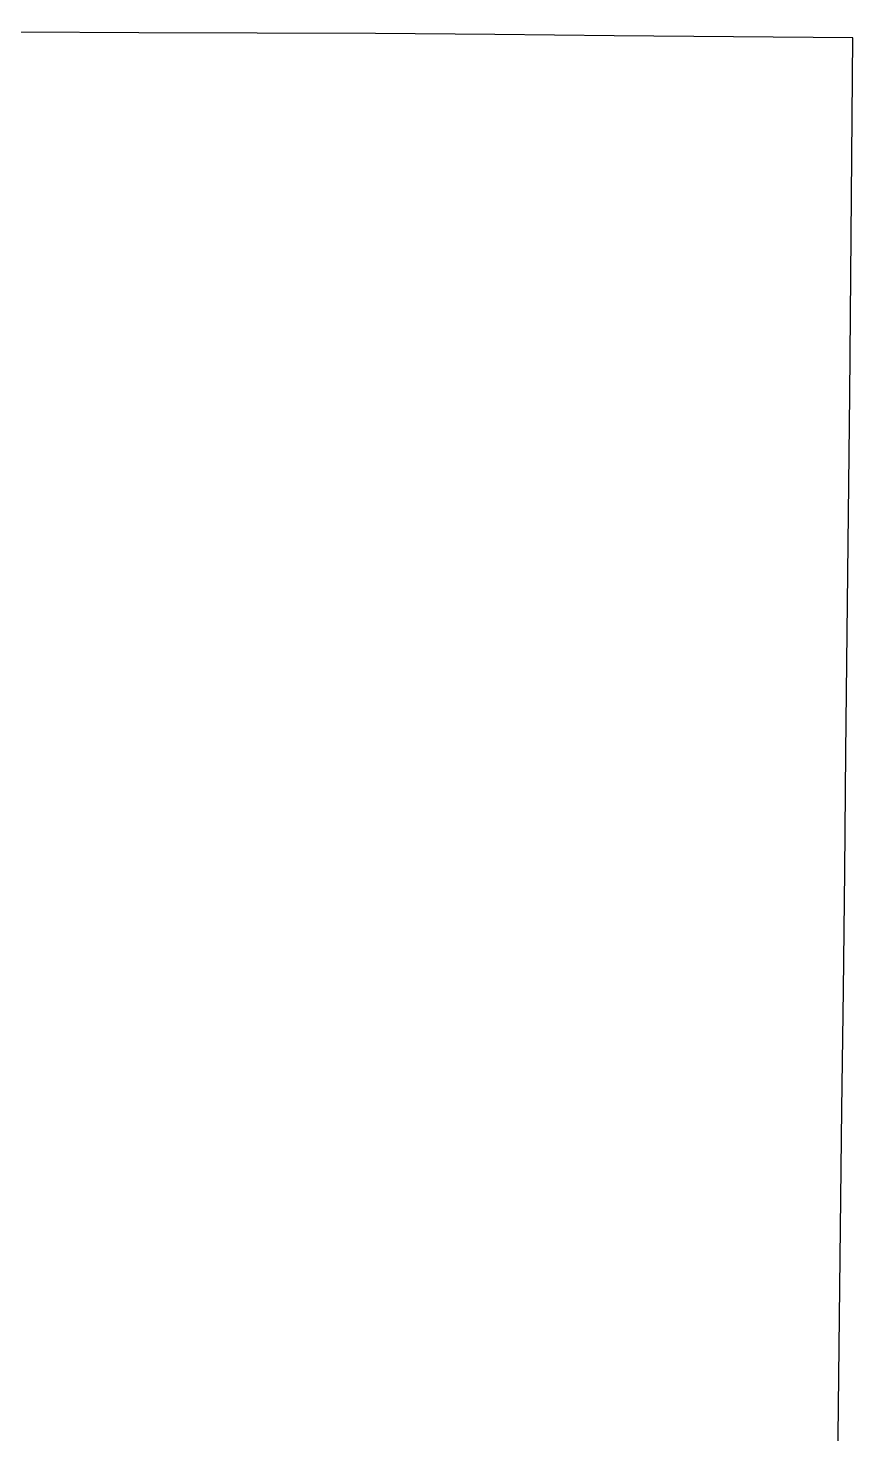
# Model space of a CAD drawing. Header units: metres. Extents: x 5999505 to 6749006, y 1851910 to 2460485.
# Drawn here: x 6336744 to 6345904, y 2141662 to 2157268 of the extents above; entities that cross this region are included whole.
import ezdxf

# ---------------------------------------------------------------- set-up
doc = ezdxf.new("R2010")
doc.units = ezdxf.units.M
doc.layers.add('PLSS_TWP', color=7, linetype='Continuous')

msp = doc.modelspace()

# ---------------------------------------------------------------- linework, layer by layer
at = {"layer": 'PLSS_TWP'}
for points in [[(6345904.4278, 2157158.2571), (6344579.2338, 2157170.6006), (6343254.0314, 2157183.0164), (6341928.8389, 2157195.4845), (6340603.6474, 2157208.0014), (6339289.4848, 2157212.2859), (6337975.3295, 2157216.6217), (6336661.1667, 2157221.029), (6335347.0034, 2157225.497), (6334025.9094, 2157232.3889), (6332704.8236, 2157239.3527), (6331383.7289, 2157246.3684), (6330062.6349, 2157253.4565), (6328741.5494, 2157260.5962), (6327420.4557, 2157267.7977)], [(6345904.4278, 2157158.2571), (6344579.2338, 2157170.6006), (6343254.0314, 2157183.0164), (6341928.8389, 2157195.4845), (6340603.6474, 2157208.0014), (6339289.4848, 2157212.2859), (6337975.3295, 2157216.6217), (6336661.1667, 2157221.029), (6335347.0034, 2157225.497), (6334025.9094, 2157232.3889), (6332704.8236, 2157239.3527), (6331383.7289, 2157246.3684), (6330062.6349, 2157253.4565), (6328741.5494, 2157260.5962), (6327420.4557, 2157267.7977)], [(6345735.8963, 2141306.1771), (6345751.4415, 2142626.2383), (6345766.9947, 2143946.3002), (6345782.6933, 2145266.2614), (6345798.391, 2146586.223), (6345813.0657, 2147908.7523), (6345827.7322, 2149231.2721), (6345842.3981, 2150553.8029), (6345857.0712, 2151876.3356), (6345869.4921, 2153197.0149), (6345881.9124, 2154517.6951), (6345893.1657, 2155837.9807), (6345904.4278, 2157158.2571)], [(6345735.8963, 2141306.1771), (6345751.4415, 2142626.2383), (6345766.9947, 2143946.3002), (6345782.6933, 2145266.2614), (6345798.391, 2146586.223), (6345813.0657, 2147908.7523), (6345827.7322, 2149231.2721), (6345842.3981, 2150553.8029), (6345857.0712, 2151876.3356), (6345869.4921, 2153197.0149), (6345881.9124, 2154517.6951), (6345893.1657, 2155837.9807), (6345904.4278, 2157158.2571)]]:
    msp.add_lwpolyline(points, dxfattribs=at)

doc.saveas('drawing.dxf')
